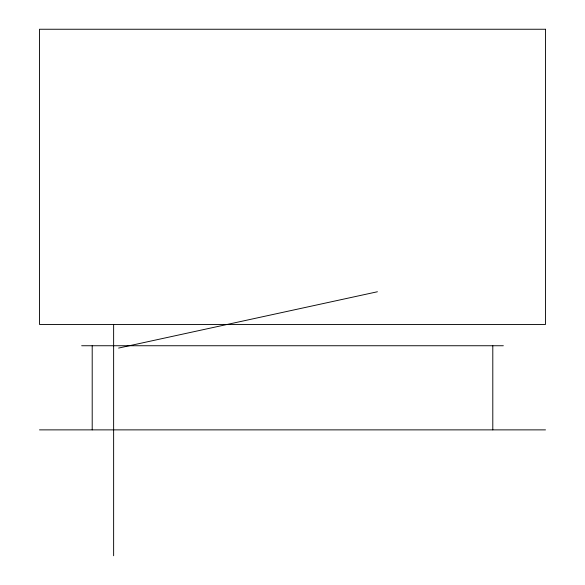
<?xml version="1.0" encoding="UTF-8"?>
<svg xmlns="http://www.w3.org/2000/svg" width="585" height="585" viewBox="0 0 585 585"><rect width="100%" height="100%" fill="white"/><g stroke="black" fill="none" stroke-linecap="round" stroke-linejoin="round"><path stroke-width="0.88" d="M118.616 348.068L377.42 291.761M81.666 345.742L503.334 345.742M39.495 429.873L545.505 429.873M492.797 345.742L492.797 429.873M113.629 324.441L113.629 555.75M92.203 345.742L92.203 429.873M545.505 29.25L39.495 29.25L39.495 324.441L545.505 324.441L545.505 29.25"/></g></svg>
